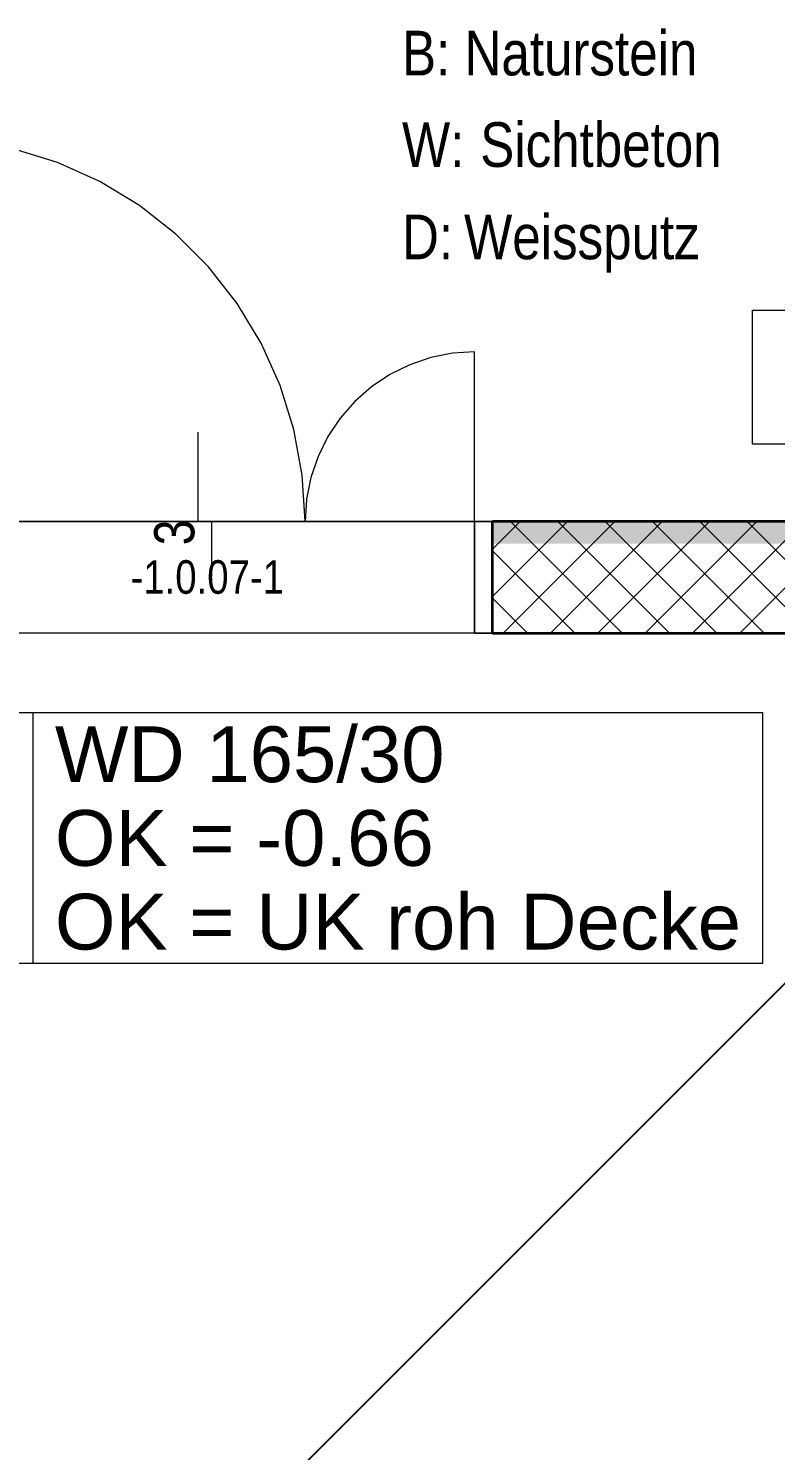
# Model space of a CAD drawing. Extents: x 885 to 2021, y 330 to 1122.
# Drawn here: x 1301.8 to 1335.3, y 592 to 655.7 of the extents above; entities that cross this region are included whole.
import ezdxf
from ezdxf.lldxf.tags import DXFTag

# ---------------------------------------------------------------- set-up
doc = ezdxf.new("R2010")
doc.units = 0
doc.layers.get('0').update_dxf_attribs({"lineweight": 18})
for name, color, linetype, lineweight in [('010 Türen Neu', 7, 'Continuous', 25), ('015 Innenwände Bauteilschraffuren Neu', 7, 'Continuous', 25), ('015 Innenwände Neu', 7, 'Continuous', 25), ('030 Bodenaufbauten Neu', 7, 'Continuous', 25), ('035 Decken Neu', 7, 'Continuous', 25), ('080 Raum Innen Kontur Neu', 7, 'Continuous', 25), ('080 Raum Innen Text Neu', 7, 'Continuous', 25), ('160 Beschriftungen Ausführung Neu', 7, 'Continuous', 25), ('260 Kennzeichnung Sichtbeton Neu', 7, 'Continuous', 25)]:
    doc.layers.add(name, color=color, linetype=linetype, lineweight=lineweight)
doc.layers.add('A_Durchbruchbeschriftung', color=7, linetype='Continuous', lineweight=18, true_color=0x008080)
doc.layers.add('S_Regenwasser_Einlage', color=7, linetype='fein_strichliert-A0T8DHYQAL', lineweight=25, true_color=0x0066cc)
doc.styles.get("Standard").update_dxf_attribs({"font": 'arial.ttf'})
tags = doc.linetypes.add('fein_strichliert-A0T8DHYQAL', pattern=[4, 1, -2, 1]).pattern_tags.tags
tags[8:9] = [DXFTag(74, 4), DXFTag(75, 0), DXFTag(340, '0'), DXFTag(46, 0.0), DXFTag(50, 0.0), DXFTag(44, 0.0), DXFTag(45, 0.0)]
tags[6:7] = [DXFTag(74, 4), DXFTag(75, 0), DXFTag(340, '0'), DXFTag(46, 0.0), DXFTag(50, 0.0), DXFTag(44, 0.0), DXFTag(45, 0.0)]
tags[4:5] = [DXFTag(74, 4), DXFTag(75, 0), DXFTag(340, '0'), DXFTag(46, 0.0), DXFTag(50, 0.0), DXFTag(44, 0.0), DXFTag(45, 0.0)]
tags = doc.linetypes.add('Strichpunkt 1.5_0.75_0.75mm', pattern=[0.003, 0.0015, -0.00075, 0, -0.00075]).pattern_tags.tags
tags[10:11] = [DXFTag(74, 4), DXFTag(75, 0), DXFTag(340, '0'), DXFTag(46, 1.0), DXFTag(50, 0.0), DXFTag(44, 0.0), DXFTag(45, 0.0)]
tags[8:9] = [DXFTag(74, 4), DXFTag(75, 0), DXFTag(340, '0'), DXFTag(46, 1.0), DXFTag(50, 0.0), DXFTag(44, 0.0), DXFTag(45, 0.0)]
tags[6:7] = [DXFTag(74, 4), DXFTag(75, 0), DXFTag(340, '0'), DXFTag(46, 1.0), DXFTag(50, 0.0), DXFTag(44, 0.0), DXFTag(45, 0.0)]
tags[4:5] = [DXFTag(74, 4), DXFTag(75, 0), DXFTag(340, '0'), DXFTag(46, 1.0), DXFTag(50, 0.0), DXFTag(44, 0.0), DXFTag(45, 0.0)]
tags = doc.linetypes.add('Strichpunkt 3_1_1mm Achsen', pattern=[0.005, 0.003, -0.001, 0, -0.001]).pattern_tags.tags
tags[10:11] = [DXFTag(74, 4), DXFTag(75, 0), DXFTag(340, '0'), DXFTag(46, 1.0), DXFTag(50, 0.0), DXFTag(44, 0.0), DXFTag(45, 0.0)]
tags[8:9] = [DXFTag(74, 4), DXFTag(75, 0), DXFTag(340, '0'), DXFTag(46, 1.0), DXFTag(50, 0.0), DXFTag(44, 0.0), DXFTag(45, 0.0)]
tags[6:7] = [DXFTag(74, 4), DXFTag(75, 0), DXFTag(340, '0'), DXFTag(46, 1.0), DXFTag(50, 0.0), DXFTag(44, 0.0), DXFTag(45, 0.0)]
tags[4:5] = [DXFTag(74, 4), DXFTag(75, 0), DXFTag(340, '0'), DXFTag(46, 1.0), DXFTag(50, 0.0), DXFTag(44, 0.0), DXFTag(45, 0.0)]
tags = doc.linetypes.add('Unsichtbare Linie', pattern='A,0,[1,5773_032 -1.UG1.shx,S=10,R=0,X=0,Y=0],-10,0', length=10).pattern_tags.tags
tags[14:15] = [DXFTag(74, 4), DXFTag(75, 0), DXFTag(340, '0'), DXFTag(46, 1.0), DXFTag(50, 0.0), DXFTag(44, 0.0), DXFTag(45, 0.0)]
tags[12:13] = [DXFTag(74, 4), DXFTag(75, 0), DXFTag(340, '0'), DXFTag(46, 1.0), DXFTag(50, 0.0), DXFTag(44, 0.0), DXFTag(45, 0.0)]

# ---------------------------------------------------------------- blocks, each defined once
blk = doc.blocks.new('Referenz-A0T8DHYSAL', base_point=(1035.578, 399.996))
at = {"layer": 'S_Regenwasser_Einlage', "color": 0, "lineweight": -2}
blk.add_line((1348.671, 625.896), (1310.983, 588.208), dxfattribs=at)
blk = doc.blocks.new('Referenz-A0T8DHYUAL', base_point=(896.585, 372.187))
at = {"layer": '010 Türen Neu', "color": 0, "linetype": 'Continuous', "lineweight": 13, "ltscale": 0.0169}
for p, q in [((1303.078, 649.685), (1301.095, 650.303)), ((1304.972, 648.833), (1303.078, 649.685)), ((1306.749, 647.758), (1304.972, 648.833)), ((1308.384, 646.477), (1306.749, 647.758)), ((1309.853, 645.008), (1308.384, 646.477)), ((1311.134, 643.373), (1309.853, 645.008)), ((1312.208, 641.596), (1311.134, 643.373)), ((1313.061, 639.702), (1312.208, 641.596)), ((1320.786, 641.138), (1319.811, 640.944)), ((1321.778, 641.203), (1320.786, 641.138)), ((1318.87, 640.624), (1317.978, 640.185)), ((1319.811, 640.944), (1318.87, 640.624)), ((1317.978, 640.185), (1317.152, 639.632)), ((1313.679, 637.719), (1313.061, 639.702)), ((1317.152, 639.632), (1316.404, 638.977)), ((1316.404, 638.977), (1315.749, 638.229)), ((1315.749, 638.229), (1315.197, 637.403)), ((1314.053, 635.676), (1313.679, 637.719)), ((1315.197, 637.403), (1314.757, 636.511)), ((1314.757, 636.511), (1314.437, 635.57)), ((1314.178, 633.603), (1314.053, 635.676)), ((1314.437, 635.57), (1314.243, 634.595)), ((1314.243, 634.595), (1314.178, 633.603))]:
    blk.add_line(p, q, dxfattribs=at)
at = {"layer": '010 Türen Neu', "color": 0, "lineweight": 13}
for p, q in [((1321.778, 633.603), (1321.778, 641.203)), ((1309.378, 633.603), (1309.378, 637.603)), ((1309.378, 633.603), (1309.978, 633.603)), ((1309.978, 633.603), (1309.978, 631.603)), ((1321.778, 628.603), (1321.778, 633.603)), ((1321.778, 633.603), (1322.578, 633.603)), ((1322.578, 633.603), (1322.578, 628.603)), ((1322.578, 628.603), (1296.178, 628.603)), ((1322.578, 628.603), (1321.778, 628.603))]:
    blk.add_line(p, q, dxfattribs=at)
at = {"layer": '010 Türen Neu', "color": 0, "linetype": 'Strichpunkt 1.5_0.75_0.75mm', "lineweight": 13, "ltscale": 0.0169}
blk.add_line((1322.578, 633.603), (1296.178, 633.603), dxfattribs=at)
at = {"layer": '010 Türen Neu', "color": 0, "lineweight": 35}
blk.add_line((1322.578, 628.603), (1322.578, 633.603), dxfattribs=at)
blk.add_line((1322.578, 628.603), (1322.578, 633.603), dxfattribs=at)
at = {"layer": '015 Innenwände Bauteilschraffuren Neu', "color": 0, "linetype": 'Continuous', "lineweight": 0, "ltscale": 0.0169}
for p, q in [((1322.578, 632.363), (1323.818, 633.603)), ((1322.578, 630.242), (1325.939, 633.603)), ((1323.061, 628.603), (1328.061, 633.603)), ((1328.388, 628.603), (1323.388, 633.603)), ((1325.182, 628.603), (1330.182, 633.603)), ((1330.509, 628.603), (1325.509, 633.603)), ((1327.303, 628.603), (1332.303, 633.603)), ((1332.631, 628.603), (1327.631, 633.603)), ((1329.425, 628.603), (1334.425, 633.603)), ((1334.752, 628.603), (1329.752, 633.603)), ((1331.546, 628.603), (1336.546, 633.603)), ((1336.873, 628.603), (1331.873, 633.603)), ((1333.667, 628.603), (1338.667, 633.603)), ((1338.995, 628.603), (1333.995, 633.603)), ((1326.267, 628.603), (1322.578, 632.291)), ((1324.145, 628.603), (1322.578, 630.17))]:
    blk.add_line(p, q, dxfattribs=at)
at = {"layer": '015 Innenwände Neu', "color": 0, "lineweight": 35}
for p, q in [((1322.578, 628.603), (1322.578, 633.603)), ((1382.378, 633.603), (1322.578, 633.603)), ((1322.578, 628.603), (1382.378, 628.603))]:
    blk.add_line(p, q, dxfattribs=at)
at = {"layer": '030 Bodenaufbauten Neu', "color": 0, "linetype": 'Unsichtbare Linie', "lineweight": 13, "ltscale": 0.002197}
for p, q in [((1296.978, 633.603), (1321.778, 633.603)), ((1321.778, 633.603), (1321.778, 628.603)), ((1321.778, 628.603), (1382.378, 628.603))]:
    blk.add_line(p, q, dxfattribs=at)
at = {"layer": '030 Bodenaufbauten Neu', "color": 0, "linetype": 'Continuous', "lineweight": 13, "ltscale": 0.0169}
blk.add_line((1296.978, 633.603), (1382.378, 633.603), dxfattribs=at)
at = {"layer": '035 Decken Neu', "color": 0, "linetype": 'Strichpunkt 3_1_1mm Achsen', "lineweight": 13, "ltscale": 0.002197}
blk.add_line((1382.378, 633.603), (1279.178, 633.603), dxfattribs=at)
at = {"layer": '080 Raum Innen Kontur Neu', "color": 0, "linetype": 'Continuous', "lineweight": 13, "ltscale": 0.0169}
for p, q in [((1249.178, 633.603), (1382.378, 633.603)), ((1382.378, 628.603), (1284.178, 628.603))]:
    blk.add_line(p, q, dxfattribs=at)
at = {"layer": '260 Kennzeichnung Sichtbeton Neu', "color": 0, "linetype": 'Continuous', "lineweight": 0, "ltscale": 0.0169}
for points in [[(1322.578, 632.603), (1382.378, 632.603), (1322.578, 633.603)], [(1382.378, 632.603), (1382.378, 633.603), (1322.578, 633.603)]]:
    blk.add_solid(points, dxfattribs=at)
at = {"layer": '010 Türen Neu', "color": 0, "linetype": 'Continuous', "lineweight": 13, "ltscale": 0.002197, "insert": (1307.411, 632.536), "char_height": 1.8, "attachment_point": 1, "rotation": 90}
blk.add_mtext('{\\fArial Narrow;3}', dxfattribs=at)
at = {"layer": '080 Raum Innen Text Neu', "color": 0, "linetype": 'Continuous', "lineweight": 13, "ltscale": 0.002197, "char_height": 2, "attachment_point": 1}
for s, insert in [('{\\fArial Narrow;B:}', (1318.521, 655.59)), ('{\\fArial Narrow;Naturstein}', (1321.326, 655.59)), ('{\\fArial Narrow;W:}', (1318.521, 651.492)), ('{\\fArial Narrow;Sichtbeton}', (1322.028, 651.492)), ('{\\fArial Narrow;D:}', (1318.521, 647.354)), ('{\\fArial Narrow;Weissputz}', (1321.304, 647.354))]:
    blk.add_mtext(s, dxfattribs=dict(at, insert=insert))
at = {"layer": '160 Beschriftungen Ausführung Neu', "color": 0, "linetype": 'Continuous', "lineweight": 13, "ltscale": 0.0169, "insert": (1306.352, 631.863), "char_height": 1.5, "attachment_point": 1}
blk.add_mtext('{\\fArial Narrow;-1.0.07-1}', dxfattribs=at)
blk = doc.blocks.new('Durchbruch beschriften-A0T8DHZAAL', base_point=(1334.241, 628.603))
at = {"color": 0, "linetype": 'ByBlock', "lineweight": -2, "ltscale": 0.18}
for p, q in [((1334.241, 637.068), (1334.241, 643.068)), ((1334.241, 643.068), (1359.078, 643.068)), ((1342.388, 637.068), (1342.388, 643.068)), ((1359.078, 643.068), (1359.078, 637.068)), ((1359.078, 637.068), (1334.241, 637.068)), ((1359.078, 637.068), (1359.897, 628.603))]:
    blk.add_line(p, q, dxfattribs=at)
at = {"color": 1, "linetype": 'ByBlock', "lineweight": -2, "ltscale": 0.18, "true_color": 0xff0000, "insert": (1335.405, 641.568), "char_height": 3, "attachment_point": 1}
blk.add_mtext('{\\fArial;H}', dxfattribs=at)
at = {"color": 3, "linetype": 'ByBlock', "lineweight": -2, "ltscale": 0.18, "true_color": 0x00ff00, "insert": (1338.43, 641.568), "char_height": 3, "attachment_point": 1}
blk.add_mtext('{\\fArial;S}', dxfattribs=at)
at = {"color": 0, "linetype": 'ByBlock', "lineweight": -2, "ltscale": 0.18, "insert": (1342.388, 641.318), "char_height": 2.5, "attachment_point": 1}
blk.add_mtext('{\\fArial; DD 87/35 }', dxfattribs=at)
blk = doc.blocks.new('Durchbruch beschriften-A0T8DHZIAL', base_point=(1284.178, 613.794))
at = {"color": 0, "linetype": 'ByBlock', "lineweight": -2, "ltscale": 0.18}
for p, q in [((1291.514, 613.794), (1291.514, 625.044)), ((1291.514, 625.044), (1334.687, 625.044)), ((1301.991, 613.794), (1301.991, 625.044)), ((1334.687, 625.044), (1334.687, 613.794)), ((1291.514, 619.419), (1284.178, 619.419)), ((1334.687, 613.794), (1291.514, 613.794))]:
    blk.add_line(p, q, dxfattribs=at)
at = {"color": 0, "linetype": 'ByBlock', "lineweight": -2, "ltscale": 0.18, "char_height": 2.5, "attachment_point": 1}
for s, insert in [('{\\fArial; WD 165/30 }', (1301.991, 624.419)), ('{\\fArial; OK = -0.66 }', (1301.991, 620.669)), ('{\\fArial; OK = UK roh Decke }', (1301.991, 616.919))]:
    blk.add_mtext(s, dxfattribs=dict(at, insert=insert))
at = {"color": 1, "linetype": 'ByBlock', "lineweight": -2, "ltscale": 0.18, "true_color": 0xff0000, "insert": (1292.677, 620.919), "char_height": 3, "attachment_point": 1}
blk.add_mtext('{\\fArial;H}', dxfattribs=at)
at = {"color": 5, "linetype": 'ByBlock', "lineweight": -2, "ltscale": 0.18, "true_color": 0x0000ff, "insert": (1295.703, 620.919), "char_height": 3, "attachment_point": 1}
blk.add_mtext('{\\fArial;L}', dxfattribs=at)
at = {"color": 3, "linetype": 'ByBlock', "lineweight": -2, "ltscale": 0.18, "true_color": 0x00ff00, "insert": (1298.034, 620.919), "char_height": 3, "attachment_point": 1}
blk.add_mtext('{\\fArial;S}', dxfattribs=at)

msp = doc.modelspace()

# ---------------------------------------------------------------- block references
at = {"color": 8, "lineweight": 25, "ltscale": 0.25, "true_color": 0x808080}
for name, p in [('Referenz-A0T8DHYUAL', (896.585, 372.187)), ('Referenz-A0T8DHYSAL', (1035.578, 399.996))]:
    msp.add_blockref(name, p, dxfattribs=at)
at = {"layer": 'A_Durchbruchbeschriftung', "ltscale": 0.18}
for name, p in [('Durchbruch beschriften-A0T8DHZAAL', (1334.241, 628.603)), ('Durchbruch beschriften-A0T8DHZIAL', (1284.178, 613.794))]:
    msp.add_blockref(name, p, dxfattribs=at)

doc.saveas('drawing.dxf')
